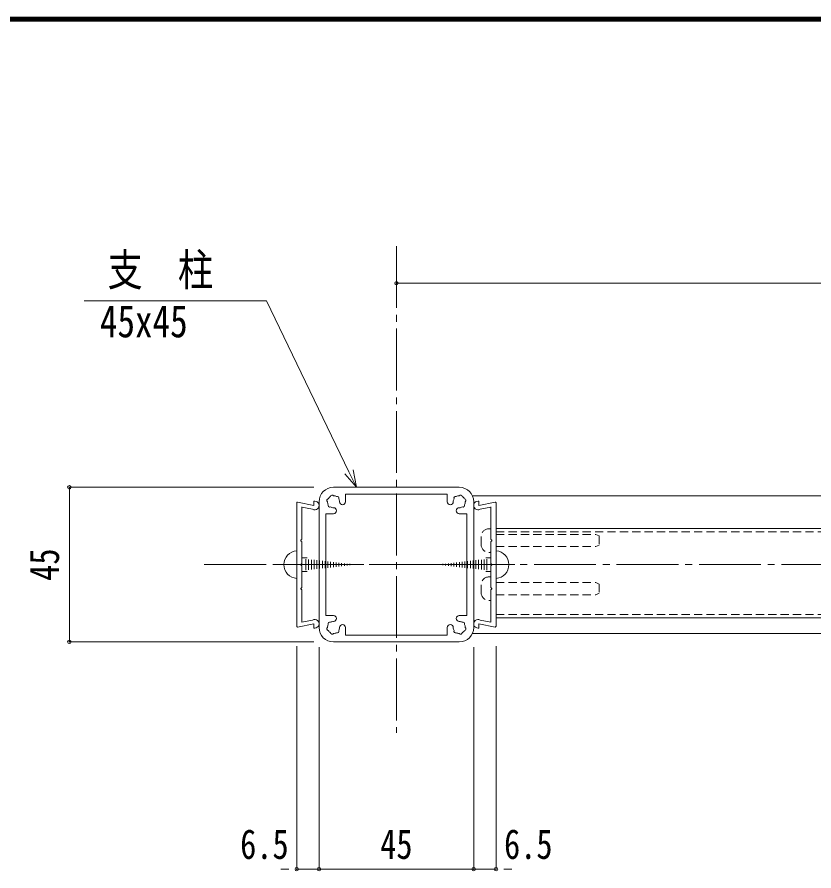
# Model space of a CAD drawing. Units: millimetres at full size; details may follow other scales. Extents: x -1603 to 1599, y -1129 to 1133.
# Drawn here: x -340.2 to 123.5, y 636.3 to 1133.2 of the extents above; entities that cross this region are included whole.
import ezdxf
from ezdxf.enums import TextEntityAlignment as Align

# ---------------------------------------------------------------- set-up
doc = ezdxf.new("R2010")
doc.units = ezdxf.units.MM
doc.header["$LTSCALE"] = 4
doc.header["$PDMODE"] = 32
doc.header["$PDSIZE"] = 2
doc.linetypes.add('CHAIN2', pattern=[12, 9, -1, 1, -1])
doc.linetypes.add('DASHED1', pattern=[1.8, 1.2, -0.6])
for name, color, linetype, lineweight in [('0-0_0', 7, 'Continuous', 18), ('0-1_1手摺寸法', 3, 'Continuous', 18), ('0-5_3中心線', 2, 'CHAIN2', 18), ('0-7_42ｱﾙﾐ部品', 6, 'Continuous', 18), ('1-0_WAKU', 7, 'Continuous', 18)]:
    doc.layers.add(name, color=color, linetype=linetype, lineweight=lineweight)
doc.styles.add('ＭＳ ゴシック', font='')
doc.styles.get('ＭＳ ゴシック').set_extended_font_data('MS Gothic')

msp = doc.modelspace()

# ---------------------------------------------------------------- linework, layer by layer
at = {"layer": '0-0_0', "linetype": 'DASHED1'}
for p, q in [((-65.584, 835.41), (-64.898, 835.41)), ((-64.441, 834.953), (-64.441, 822.153)), ((-70.155, 830.839), (-70.155, 826.267)), ((-61.441, 832.053), (-3.441, 832.053)), ((-3.441, 832.053), (-1.441, 831.225)), ((-1.441, 831.225), (-1.441, 825.882)), ((-61.441, 825.053), (-3.441, 825.053)), ((-3.441, 825.053), (-1.441, 825.882)), ((-65.584, 821.696), (-64.898, 821.696)), ((-65.584, 807.41), (-64.898, 807.41)), ((-64.441, 806.953), (-64.441, 794.153)), ((-70.155, 802.839), (-70.155, 798.267)), ((-61.441, 804.053), (-3.441, 804.053)), ((-3.441, 804.053), (-1.441, 803.225)), ((-1.441, 803.225), (-1.441, 797.882)), ((-61.441, 797.053), (-3.441, 797.053)), ((-3.441, 797.053), (-1.441, 797.882)), ((-65.584, 793.696), (-64.898, 793.696))]:
    msp.add_line(p, q, dxfattribs=at)
at = {"layer": '0-0_0'}
for points in [[(-142.722, 859.553), (-147.067, 868.56), (-195.032, 967.99), (-301.066, 967.99)], [(-149.48, 867.396), (-142.722, 859.553), (-144.654, 869.724)]]:
    msp.add_lwpolyline(points, dxfattribs=at)
at = {"layer": '0-0_0', "linetype": 'DASHED1'}
for centre, radius, start, end in [((-65.584, 830.839), 4.572, 90, 180), ((-64.898, 834.953), 0.457, 0, 90), ((-65.584, 826.267), 4.572, 180, 270), ((-64.898, 822.153), 0.457, 270, 0), ((-65.584, 802.839), 4.572, 90, 180), ((-64.898, 806.953), 0.457, 0, 90), ((-65.584, 798.267), 4.572, 180, 270), ((-64.898, 794.153), 0.457, 270, 0)]:
    msp.add_arc(centre, radius, start, end, dxfattribs=at)
at = {"layer": '0-1_1手摺寸法'}
for p, q in [((-119.441, 976.821), (-119.441, 978.287)), ((480.559, 978.287), (-119.441, 978.287)), ((-114.841, 978.287), (475.959, 978.287)), ((-167.541, 859.553), (-309.771, 859.553)), ((-309.771, 769.553), (-309.771, 859.553)), ((-309.771, 854.953), (-309.771, 774.153)), ((-61.441, 835.553), (164.536, 835.553)), ((-61.441, 783.553), (164.536, 783.553)), ((-167.541, 769.553), (-309.771, 769.553)), ((-177.441, 767.14), (-177.441, 637.296)), ((-164.441, 766.453), (-164.441, 637.296)), ((-164.441, 766.453), (-164.441, 637.296)), ((-74.441, 766.453), (-74.441, 637.296)), ((-74.441, 766.453), (-74.441, 637.296)), ((-61.441, 767.14), (-61.441, 637.296)), ((-182.041, 637.296), (-186.641, 637.296)), ((-164.441, 637.296), (-74.441, 637.296)), ((-79.041, 637.296), (-159.841, 637.296)), ((-159.841, 637.296), (-155.241, 637.296)), ((-79.041, 637.296), (-83.641, 637.296)), ((-56.841, 637.296), (-52.241, 637.296))]:
    msp.add_line(p, q, dxfattribs=at)
at = {"layer": '0-1_1手摺寸法', "color": 6}
for p, q in [((-177.441, 778.64), (-177.441, 850.466)), ((-176.963, 850.858), (-167.441, 848.964)), ((-166.941, 851.464), (-167.441, 851.464)), ((-71.941, 851.464), (-71.441, 851.464)), ((-61.919, 850.858), (-71.441, 848.964)), ((-61.441, 778.64), (-61.441, 850.466)), ((-174.441, 829.142), (-174.441, 848.128)), ((-174.441, 848.052), (-168.217, 846.814)), ((-64.441, 848.052), (-70.665, 846.814)), ((-64.441, 829.142), (-64.441, 848.128)), ((-174.855, 828.88), (-174.441, 829.142)), ((-174.855, 828.204), (-174.441, 827.942)), ((-174.441, 815.142), (-174.441, 827.942)), ((-64.027, 828.88), (-64.441, 829.142)), ((-64.027, 828.204), (-64.441, 827.942)), ((-64.441, 815.142), (-64.441, 827.942)), ((-174.855, 814.88), (-174.441, 815.142)), ((-64.027, 814.88), (-64.441, 815.142)), ((-188.441, 814.553), (-158.441, 814.553)), ((-174.855, 814.204), (-174.441, 813.942)), ((-174.441, 813.942), (-174.441, 801.142)), ((-50.441, 814.553), (-80.441, 814.553)), ((-64.027, 814.204), (-64.441, 813.942)), ((-64.441, 813.942), (-64.441, 801.142)), ((-174.855, 800.88), (-174.441, 801.142)), ((-174.855, 800.204), (-174.441, 799.942)), ((-64.027, 800.88), (-64.441, 801.142)), ((-64.027, 800.204), (-64.441, 799.942)), ((-174.441, 799.942), (-174.441, 781.054)), ((-64.441, 799.942), (-64.441, 781.054)), ((-176.963, 778.248), (-167.441, 780.142)), ((-174.441, 781.054), (-168.217, 782.292)), ((-61.919, 778.248), (-71.441, 780.142)), ((-64.441, 781.054), (-70.665, 782.292)), ((-166.941, 777.642), (-167.441, 777.642)), ((-71.941, 777.642), (-71.441, 777.642))]:
    msp.add_line(p, q, dxfattribs=at)
at = {"layer": '0-1_1手摺寸法', "color": 7}
for p, q in [((-167.441, 848.964), (-167.441, 851.464)), ((-71.441, 848.964), (-71.441, 851.464)), ((-167.441, 780.142), (-167.441, 777.642)), ((-71.441, 780.142), (-71.441, 777.642))]:
    msp.add_line(p, q, dxfattribs=at)
at = {"layer": '0-1_1手摺寸法', "linetype": 'DASHED1'}
for p, q in [((-61.441, 833.553), (164.536, 833.553)), ((-61.441, 785.553), (164.536, 785.553))]:
    msp.add_line(p, q, dxfattribs=at)
at = {"layer": '0-1_1手摺寸法', "color": 4, "lineweight": 9}
for p, q in [((-171.441, 818.553), (-174.441, 818.553)), ((-172.116, 817.789), (-172.116, 811.317)), ((-170.516, 817.609), (-170.516, 811.497)), ((-168.916, 817.43), (-168.916, 811.677)), ((-167.316, 817.25), (-167.316, 811.856)), ((-165.716, 817.07), (-165.716, 812.036)), ((-164.116, 816.89), (-164.116, 812.216)), ((-162.516, 816.71), (-162.516, 812.396)), ((-160.916, 816.53), (-160.916, 812.576)), ((-159.316, 816.351), (-159.316, 812.755)), ((-157.716, 816.171), (-157.716, 812.935)), ((-156.116, 815.991), (-156.116, 813.115)), ((-154.516, 815.812), (-154.516, 813.295)), ((-152.916, 815.632), (-152.916, 813.474)), ((-151.316, 815.452), (-151.316, 813.654)), ((-149.716, 815.272), (-149.716, 813.834)), ((-148.116, 815.092), (-148.116, 814.014)), ((-90.766, 815.092), (-90.766, 814.014)), ((-89.166, 815.272), (-89.166, 813.834)), ((-87.566, 815.452), (-87.566, 813.654)), ((-85.966, 815.632), (-85.966, 813.474)), ((-84.366, 815.812), (-84.366, 813.295)), ((-82.766, 815.991), (-82.766, 813.115)), ((-81.166, 816.171), (-81.166, 812.935)), ((-79.566, 816.351), (-79.566, 812.755)), ((-77.966, 816.53), (-77.966, 812.576)), ((-76.366, 816.71), (-76.366, 812.396)), ((-74.766, 816.89), (-74.766, 812.216)), ((-73.166, 817.07), (-73.166, 812.036)), ((-71.566, 817.25), (-71.566, 811.856)), ((-69.966, 817.43), (-69.966, 811.677)), ((-68.366, 817.609), (-68.366, 811.497)), ((-67.441, 818.553), (-64.441, 818.553)), ((-66.766, 817.789), (-66.766, 811.317)), ((-177.441, 814.553), (-138.352, 814.553)), ((-171.441, 810.553), (-174.441, 810.553)), ((-146.516, 814.913), (-146.516, 814.194)), ((-144.916, 814.733), (-144.916, 814.373)), ((-61.441, 814.553), (-100.529, 814.553)), ((-93.966, 814.733), (-93.966, 814.373)), ((-92.366, 814.913), (-92.366, 814.194)), ((-67.441, 810.553), (-64.441, 810.553))]:
    msp.add_line(p, q, dxfattribs=at)
at = {"layer": '0-1_1手摺寸法'}
for points in [[(-164.441, 637.296), (-177.441, 637.296), (-164.441, 637.296)], [(-74.441, 637.296), (-61.441, 637.296), (-74.441, 637.296)]]:
    msp.add_lwpolyline(points, dxfattribs=at)
at = {"layer": '0-1_1手摺寸法', "color": 6}
for centre, radius, start, end in [((-177.041, 850.466), 0.4, 78.753, 180), ((-166.941, 848.964), 2.5, 239.316, 90), ((-71.941, 848.964), 2.5, 90, 300.684), ((-61.841, 850.466), 0.4, 0, 101.247), ((-174.641, 828.542), 0.4, 122.334, 180), ((-174.641, 828.542), 0.4, 180, 237.666), ((-64.241, 828.542), 0.4, 0, 57.666), ((-64.241, 828.542), 0.4, 302.334, 0), ((-174.641, 814.542), 0.4, 122.334, 180), ((-174.641, 814.542), 0.4, 180, 237.666), ((-64.241, 814.542), 0.4, 0, 57.666), ((-64.241, 814.542), 0.4, 302.334, 0), ((-174.641, 800.542), 0.4, 122.334, 180), ((-174.641, 800.542), 0.4, 180, 237.666), ((-64.241, 800.542), 0.4, 0, 57.666), ((-64.241, 800.542), 0.4, 302.334, 0), ((-166.941, 780.142), 2.5, 270, 120.684), ((-71.941, 780.142), 2.5, 59.316, 270), ((-177.041, 778.64), 0.4, 180, 281.247), ((-61.841, 778.64), 0.4, 258.753, 0)]:
    msp.add_arc(centre, radius, start, end, dxfattribs=at)
at = {"layer": '0-1_1手摺寸法', "color": 4, "lineweight": 9}
for centre, start, end in [((-176.904, 814.553), 93.839, 266.161), ((-61.978, 814.553), 273.839, 86.161)]:
    msp.add_arc(centre, 8.018, start, end, dxfattribs=at)
at = {"layer": '0-1_1手摺寸法'}
for p in [(-119.441, 978.287), (-309.771, 859.553), (-309.771, 769.553), (-177.441, 637.296), (-164.441, 637.296), (-74.441, 637.296), (-61.441, 637.296)]:
    msp.add_point(p, dxfattribs=at)
at = {"layer": '0-5_3中心線'}
for p, q in [((-119.441, 999.904), (-119.441, 716.562)), ((-231.317, 814.553), (561.173, 814.553))]:
    msp.add_line(p, q, dxfattribs=at)
at = {"layer": '0-7_42ｱﾙﾐ部品'}
for p, q in [((-156.041, 859.553), (-82.841, 859.553)), ((-82.841, 859.553), (-156.041, 859.553)), ((-149.041, 855.553), (-89.841, 855.553)), ((-149.041, 855.553), (-149.041, 851.153)), ((-89.841, 855.553), (-149.041, 855.553)), ((-149.041, 855.553), (-149.041, 851.153)), ((-89.841, 855.553), (-89.841, 851.153)), ((-89.841, 855.553), (-89.841, 851.153)), ((-164.441, 851.153), (-164.441, 777.953)), ((-164.441, 851.153), (-164.441, 777.953)), ((-75.16, 854.553), (436.278, 854.553)), ((-74.441, 851.153), (-74.441, 777.953)), ((-74.441, 851.153), (-74.441, 777.953)), ((-156.041, 844.153), (-160.441, 844.153)), ((-160.441, 844.153), (-160.441, 784.953)), ((-160.441, 844.153), (-160.441, 784.953)), ((-156.041, 844.153), (-160.441, 844.153)), ((-82.841, 844.153), (-78.441, 844.153)), ((-82.841, 844.153), (-78.441, 844.153)), ((-78.441, 844.153), (-78.441, 784.953)), ((-78.441, 844.153), (-78.441, 784.953)), ((-156.041, 784.953), (-160.441, 784.953)), ((-156.041, 784.953), (-160.441, 784.953)), ((-82.841, 784.953), (-78.441, 784.953)), ((-82.841, 784.953), (-78.441, 784.953)), ((-149.041, 773.553), (-149.041, 777.953)), ((-89.841, 773.553), (-89.841, 777.953)), ((-75.16, 774.553), (436.278, 774.553)), ((-156.041, 769.553), (-82.841, 769.553)), ((-82.841, 769.553), (-156.041, 769.553))]:
    msp.add_line(p, q, dxfattribs=at)
for points in [[(-149.041, 773.553), (-89.841, 773.553), (-89.841, 777.953)], [(-89.841, 773.553), (-149.041, 773.553), (-149.041, 777.953)]]:
    msp.add_lwpolyline(points, dxfattribs=at)
for centre, radius, start, end in [((-156.041, 851.153), 8.4, 90, 180), ((-156.041, 851.153), 8.4, 90, 180), ((-156.817, 854.051), 1, 105, 172.976), ((-156.817, 854.051), 1, 105, 172.976), ((-156.817, 854.051), 1, 37.024, 105), ((-156.817, 854.051), 1, 37.024, 105), ((-82.064, 854.051), 1, 75, 142.976), ((-82.064, 854.051), 1, 75, 142.976), ((-82.841, 851.153), 8.4, 0, 90), ((-82.841, 851.153), 8.4, 0, 90), ((-82.064, 854.051), 1, 7.024, 75), ((-82.064, 854.051), 1, 7.024, 75), ((-158.939, 851.93), 1, 165, 232.976), ((-158.939, 851.93), 1, 165, 232.976), ((-158.939, 851.93), 1, 97.024, 165), ((-158.939, 851.93), 1, 97.024, 165), ((-156.041, 851.153), 3.5, 180.359, 195), ((-156.041, 851.153), 3.5, 180.359, 195), ((-156.041, 851.153), 3.5, 195, 209.641), ((-156.041, 851.153), 3.5, 195, 209.641), ((-156.041, 851.153), 3.5, 135, 149.641), ((-156.041, 851.153), 3.5, 135, 149.641), ((-156.041, 851.153), 3.5, 120.359, 135), ((-156.041, 851.153), 3.5, 120.359, 135), ((-156.041, 851.153), 3.5, 75, 89.641), ((-156.041, 851.153), 3.5, 75, 89.641), ((-156.041, 851.153), 3.5, 60.359, 75), ((-156.041, 851.153), 3.5, 60.359, 75), ((-153.92, 853.274), 1, 45, 112.976), ((-153.92, 853.274), 1, 45, 112.976), ((-153.92, 853.274), 1, 337.024, 45), ((-153.92, 853.274), 1, 337.024, 45), ((-156.041, 851.153), 3.5, 15, 29.641), ((-156.041, 851.153), 3.5, 15, 29.641), ((-156.041, 851.153), 3.5, 0.359, 15), ((-156.041, 851.153), 3.5, 0.359, 15), ((-150.791, 851.153), 1.75, 180, 0), ((-150.791, 851.153), 1.75, 180, 0), ((-88.091, 851.153), 1.75, 180, 0), ((-88.091, 851.153), 1.75, 180, 0), ((-82.841, 851.153), 3.5, 165, 179.641), ((-82.841, 851.153), 3.5, 165, 179.641), ((-82.841, 851.153), 3.5, 150.359, 165), ((-82.841, 851.153), 3.5, 150.359, 165), ((-84.962, 853.274), 1, 135, 202.976), ((-84.962, 853.274), 1, 135, 202.976), ((-84.962, 853.274), 1, 67.024, 135), ((-84.962, 853.274), 1, 67.024, 135), ((-82.841, 851.153), 3.5, 105, 119.641), ((-82.841, 851.153), 3.5, 105, 119.641), ((-82.841, 851.153), 3.5, 90.359, 105), ((-82.841, 851.153), 3.5, 90.359, 105), ((-82.841, 851.153), 3.5, 45, 59.641), ((-82.841, 851.153), 3.5, 45, 59.641), ((-82.841, 851.153), 3.5, 30.359, 45), ((-82.841, 851.153), 3.5, 30.359, 45), ((-79.943, 851.93), 1, 15, 82.976), ((-79.943, 851.93), 1, 15, 82.976), ((-82.841, 851.153), 3.5, 330.359, 345), ((-82.841, 851.153), 3.5, 330.359, 345), ((-82.841, 851.153), 3.5, 345, 359.641), ((-82.841, 851.153), 3.5, 345, 359.641), ((-79.943, 851.93), 1, 307.024, 15), ((-79.943, 851.93), 1, 307.024, 15), ((-158.162, 849.032), 1, 157.024, 225), ((-158.162, 849.032), 1, 157.024, 225), ((-158.162, 849.032), 1, 225, 292.976), ((-158.162, 849.032), 1, 225, 292.976), ((-156.041, 851.153), 3.5, 240.359, 255), ((-156.041, 851.153), 3.5, 240.359, 255), ((-156.041, 851.153), 3.5, 255, 270), ((-156.041, 851.153), 3.5, 255, 270), ((-156.041, 845.903), 1.75, 270, 90), ((-156.041, 845.903), 1.75, 270, 90), ((-82.841, 845.903), 1.75, 90, 270), ((-82.841, 845.903), 1.75, 90, 270), ((-82.841, 851.153), 3.5, 270, 285), ((-82.841, 851.153), 3.5, 270, 285), ((-82.841, 851.153), 3.5, 285, 299.641), ((-82.841, 851.153), 3.5, 285, 299.641), ((-80.72, 849.032), 1, 247.024, 315), ((-80.72, 849.032), 1, 247.024, 315), ((-80.72, 849.032), 1, 315, 22.976), ((-80.72, 849.032), 1, 315, 22.976), ((-158.162, 780.074), 1, 135, 202.976), ((-158.162, 780.074), 1, 135, 202.976), ((-158.162, 780.074), 1, 67.024, 135), ((-158.162, 780.074), 1, 67.024, 135), ((-156.041, 777.953), 3.5, 105, 119.641), ((-156.041, 777.953), 3.5, 105, 119.641), ((-156.041, 777.953), 3.5, 90, 105), ((-156.041, 777.953), 3.5, 90, 105), ((-156.041, 783.203), 1.75, 270, 90), ((-156.041, 783.203), 1.75, 270, 90), ((-82.841, 783.203), 1.75, 90, 270), ((-82.841, 783.203), 1.75, 90, 270), ((-82.841, 777.953), 3.5, 75, 90), ((-82.841, 777.953), 3.5, 75, 90), ((-82.841, 777.953), 3.5, 60.359, 75), ((-82.841, 777.953), 3.5, 60.359, 75), ((-80.72, 780.074), 1, 45, 112.976), ((-80.72, 780.074), 1, 45, 112.976), ((-80.72, 780.074), 1, 337.024, 45), ((-80.72, 780.074), 1, 337.024, 45), ((-156.041, 777.953), 8.4, 180, 270), ((-156.041, 777.953), 8.4, 180, 270), ((-158.939, 777.176), 1, 127.024, 195), ((-158.939, 777.176), 1, 127.024, 195), ((-158.939, 777.176), 1, 195, 262.976), ((-158.939, 777.176), 1, 195, 262.976), ((-156.041, 777.953), 3.5, 165, 179.641), ((-156.041, 777.953), 3.5, 165, 179.641), ((-156.041, 777.953), 3.5, 150.359, 165), ((-156.041, 777.953), 3.5, 150.359, 165), ((-156.041, 777.953), 3.5, 210.359, 225), ((-156.041, 777.953), 3.5, 210.359, 225), ((-156.041, 777.953), 3.5, 225, 239.641), ((-156.041, 777.953), 3.5, 225, 239.641), ((-153.92, 775.832), 1, 315, 22.976), ((-153.92, 775.832), 1, 315, 22.976), ((-156.041, 777.953), 3.5, 330.359, 345), ((-156.041, 777.953), 3.5, 330.359, 345), ((-156.041, 777.953), 3.5, 345, 359.641), ((-156.041, 777.953), 3.5, 345, 359.641), ((-150.791, 777.953), 1.75, 0, 180), ((-150.791, 777.953), 1.75, 0, 180), ((-88.091, 777.953), 1.75, 0, 180), ((-88.091, 777.953), 1.75, 0, 180), ((-82.841, 777.953), 3.5, 180.359, 195), ((-82.841, 777.953), 3.5, 180.359, 195), ((-82.841, 777.953), 3.5, 195, 209.641), ((-82.841, 777.953), 3.5, 195, 209.641), ((-84.962, 775.832), 1, 157.024, 225), ((-84.962, 775.832), 1, 157.024, 225), ((-82.841, 777.953), 8.4, 270, 0), ((-82.841, 777.953), 8.4, 270, 0), ((-82.841, 777.953), 3.5, 300.359, 315), ((-82.841, 777.953), 3.5, 300.359, 315), ((-82.841, 777.953), 3.5, 315, 329.641), ((-82.841, 777.953), 3.5, 315, 329.641), ((-79.943, 777.176), 1, 277.024, 345), ((-79.943, 777.176), 1, 277.024, 345), ((-82.841, 777.953), 3.5, 15, 29.641), ((-82.841, 777.953), 3.5, 15, 29.641), ((-82.841, 777.953), 3.5, 0.359, 15), ((-82.841, 777.953), 3.5, 0.359, 15), ((-79.943, 777.176), 1, 345, 52.976), ((-79.943, 777.176), 1, 345, 52.976), ((-156.817, 775.055), 1, 187.024, 255), ((-156.817, 775.055), 1, 187.024, 255), ((-156.817, 775.055), 1, 255, 322.976), ((-156.817, 775.055), 1, 255, 322.976), ((-156.041, 777.953), 3.5, 270.359, 285), ((-156.041, 777.953), 3.5, 270.359, 285), ((-156.041, 777.953), 3.5, 285, 299.641), ((-156.041, 777.953), 3.5, 285, 299.641), ((-153.92, 775.832), 1, 247.024, 315), ((-153.92, 775.832), 1, 247.024, 315), ((-84.962, 775.832), 1, 225, 292.976), ((-84.962, 775.832), 1, 225, 292.976), ((-82.841, 777.953), 3.5, 240.359, 255), ((-82.841, 777.953), 3.5, 240.359, 255), ((-82.841, 777.953), 3.5, 255, 269.641), ((-82.841, 777.953), 3.5, 255, 269.641), ((-82.064, 775.055), 1, 217.024, 285), ((-82.064, 775.055), 1, 217.024, 285), ((-82.064, 775.055), 1, 285, 352.976), ((-82.064, 775.055), 1, 285, 352.976)]:
    msp.add_arc(centre, radius, start, end, dxfattribs=at)
at = {"layer": '1-0_WAKU'}
for p, q in [((1599.2, 1133.2), (-1603.2, 1133.2)), ((1598.6, 1132.6), (-1602.6, 1132.6)), ((1598, 1132), (-1602, 1132)), ((1597.4, 1131.4), (-1601.4, 1131.4)), ((1596.8, 1130.8), (-1600.8, 1130.8))]:
    msp.add_line(p, q, dxfattribs=at)

# ---------------------------------------------------------------- texts
at = {"layer": '0-0_0', "style": 'ＭＳ ゴシック', "width": 0.8}
for s, p in [('支\u3000柱', (-287.565, 971.132)), ('45x45', (-291.998, 941.2))]:
    msp.add_text(s, height=18.77, dxfattribs=at).set_placement(p, align=Align.BOTTOM_LEFT)
at = {"layer": '0-1_1手摺寸法', "color": 7, "style": 'ＭＳ ゴシック', "width": 0.8}
msp.add_text('45', height=17.27, rotation=90, dxfattribs=at).set_placement((-310.59, 805.132), align=Align.BOTTOM_LEFT)
for s, p in [('6.5', (-210.353, 638.115)), ('45', (-128.862, 638.115)), ('6.5', (-56.792, 638.115))]:
    msp.add_text(s, height=17.27, dxfattribs=at).set_placement(p, align=Align.BOTTOM_LEFT)

doc.saveas('drawing.dxf')
